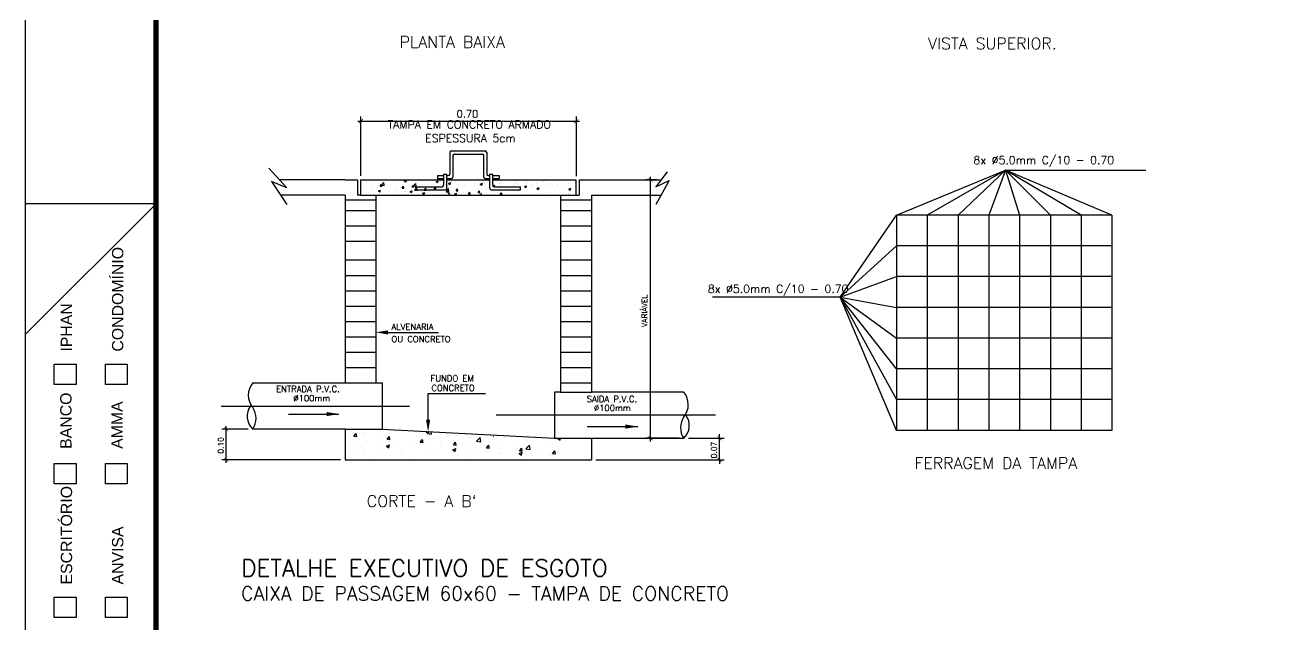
# Model space of a CAD drawing. Header units: millimetres. Extents: x 5512 to 5596, y 903 to 1082.
# Drawn here: x 5511.85 to 5536.04, y 924.97 to 936.43 of the extents above; entities that cross this region are included whole.
import ezdxf
from ezdxf.enums import TextEntityAlignment as Align

# ---------------------------------------------------------------- set-up
doc = ezdxf.new("R2010")
doc.units = ezdxf.units.MM
doc.linetypes.add('CENTER2', pattern=[28.575, 19.05, -3.175, 3.175, -3.175])
for name, color, linetype in [('A-LAYOUT', 7, 'Continuous'), ('DETALLHES_CAIXAS', 6, 'Continuous'), ("PRANCHA - PROJETU'S", 7, 'Continuous'), ('TXT_1', 2, 'Continuous'), ('TXT_2', 6, 'Continuous')]:
    doc.layers.add(name, color=color, linetype=linetype)
doc.styles.add('ADITIVOCAD', font='ROMANS.shx')
doc.styles.add('ARIAL', font='arial.ttf', dxfattribs={"height": 2})
doc.styles.add('ROMANS', font='romans__.ttf', dxfattribs={"height": 0.1})

# ---------------------------------------------------------------- blocks, each defined once
blk = doc.blocks.new('ADFSGASDFG')
at = {"layer": "PRANCHA - PROJETU'S", "color": 1}
for p, q in [((276.578, 107.346), (276.578, 47.946)), ((279.078, 77.646), (276.578, 75.146)), ((279.078, 77.646), (276.578, 77.646))]:
    blk.add_line(p, q, dxfattribs=at)
at = {"layer": "PRANCHA - PROJETU'S", "color": 4, "const_width": 0.1}
blk.add_lwpolyline([(279.078, 106.346), (359.678, 106.346), (359.678, 48.946), (279.078, 48.946)], close=True, dxfattribs=at)
at = {"layer": "PRANCHA - PROJETU'S"}
for points in [[(277.13, 74.573), (277.548, 74.573), (277.548, 74.187), (277.13, 74.187)], [(278.109, 74.573), (278.526, 74.573), (278.526, 74.187), (278.109, 74.187)], [(277.13, 72.674), (277.548, 72.674), (277.548, 72.289), (277.13, 72.289)], [(278.109, 72.674), (278.526, 72.674), (278.526, 72.289), (278.109, 72.289)], [(277.13, 70.118), (277.548, 70.118), (277.548, 69.732), (277.13, 69.732)], [(278.109, 70.118), (278.526, 70.118), (278.526, 69.732), (278.109, 69.732)]]:
    blk.add_lwpolyline(points, close=True, dxfattribs=at)
at = {"layer": "PRANCHA - PROJETU'S", "color": 2, "style": 'ARIAL'}
for s, p in [('CONDOMÍNIO', (278.235, 74.816)), ('IPHAN', (277.256, 74.816)), ('BANCO', (277.245, 72.956)), ('AMMA', (278.224, 72.956)), ('ESCRITÓRIO', (277.256, 70.361)), ('ANVISA', (278.235, 70.361))]:
    blk.add_text(s, height=0.2168, rotation=90, dxfattribs=at).set_placement(p, align=Align.TOP_LEFT)

msp = doc.modelspace()

# ---------------------------------------------------------------- linework, layer by layer
at = {"layer": 'A-LAYOUT', "linetype": 'ByBlock'}
for p, q in [((5518.209, 934.602), (5522.443, 934.602)), ((5518.267, 933.557), (5518.267, 934.69)), ((5522.385, 933.548), (5522.385, 934.69)), ((5523.803, 928.475), (5523.803, 933.538)), ((5523.921, 933.479), (5523.715, 933.479)), ((5516.114, 928.71), (5515.607, 928.71)), ((5515.695, 928.063), (5515.695, 928.769)), ((5524.348, 928.534), (5523.715, 928.534)), ((5524.525, 928.534), (5525.21, 928.534)), ((5525.122, 928.534), (5525.122, 928.61)), ((5525.122, 928.122), (5525.122, 928.534)), ((5517.878, 928.122), (5515.607, 928.122)), ((5522.76, 928.122), (5525.21, 928.122)), ((5525.122, 928.122), (5525.122, 928.046))]:
    msp.add_line(p, q, dxfattribs=at)
at = {"layer": 'A-LAYOUT'}
for p, q in [((5519.966, 934.001), (5519.966, 933.589)), ((5519.996, 934.031), (5520.643, 934.031)), ((5520.672, 934.001), (5520.672, 933.589)), ((5520.025, 933.942), (5520.025, 933.531)), ((5520.055, 933.972), (5520.584, 933.972)), ((5520.613, 933.942), (5520.613, 933.531)), ((5516.509, 933.701), (5516.849, 933.327)), ((5518.74, 933.495), (5518.74, 933.495)), ((5519.731, 933.56), (5519.849, 933.56)), ((5519.731, 933.56), (5519.731, 933.501)), ((5519.731, 933.501), (5519.849, 933.501)), ((5519.849, 933.375), (5519.849, 933.589)), ((5519.849, 933.589), (5519.908, 933.589)), ((5519.908, 933.316), (5519.908, 933.589)), ((5519.908, 933.56), (5519.937, 933.56)), ((5519.908, 933.501), (5519.996, 933.501)), ((5520.5, 933.495), (5520.5, 933.495)), ((5520.643, 933.501), (5520.731, 933.501)), ((5520.702, 933.56), (5520.731, 933.56)), ((5520.731, 933.316), (5520.731, 933.589)), ((5520.731, 933.589), (5520.79, 933.589)), ((5520.733, 933.494), (5520.733, 933.494)), ((5520.79, 933.375), (5520.79, 933.589)), ((5520.79, 933.56), (5520.907, 933.56)), ((5520.79, 933.501), (5520.907, 933.501)), ((5520.907, 933.56), (5520.907, 933.501)), ((5524.123, 933.633), (5523.902, 933.344)), ((5528.504, 932.803), (5530.589, 933.663)), ((5530.589, 933.663), (5529.092, 932.803)), ((5529.68, 932.803), (5530.589, 933.663)), ((5530.589, 933.663), (5530.268, 932.803)), ((5530.589, 933.663), (5531.445, 932.803)), ((5532.033, 932.803), (5530.589, 933.663)), ((5532.621, 932.803), (5530.589, 933.663)), ((5530.589, 933.663), (5533.27, 933.663)), ((5530.589, 933.663), (5530.857, 932.803)), ((5516.849, 933.327), (5516.56, 933.446)), ((5516.56, 933.446), (5516.849, 933.005)), ((5518.328, 933.361), (5518.328, 933.361)), ((5518.381, 933.433), (5518.381, 933.433)), ((5518.488, 933.338), (5518.488, 933.338)), ((5518.499, 933.275), (5518.499, 933.275)), ((5518.528, 933.453), (5518.528, 933.453)), ((5518.601, 933.267), (5518.642, 933.283)), ((5518.601, 933.267), (5518.63, 933.247)), ((5518.625, 933.399), (5518.625, 933.399)), ((5518.63, 933.247), (5518.642, 933.283)), ((5518.633, 933.357), (5518.662, 933.391)), ((5518.633, 933.357), (5518.668, 933.354)), ((5518.662, 933.377), (5518.708, 933.424)), ((5518.668, 933.354), (5518.662, 933.391)), ((5518.662, 933.377), (5518.714, 933.368)), ((5518.714, 933.368), (5518.708, 933.424)), ((5518.751, 933.482), (5518.751, 933.482)), ((5518.813, 933.262), (5518.813, 933.262)), ((5518.831, 933.397), (5518.831, 933.397)), ((5518.931, 933.443), (5518.931, 933.443)), ((5518.936, 933.348), (5518.936, 933.348)), ((5518.967, 933.299), (5518.967, 933.299)), ((5518.972, 933.268), (5518.972, 933.268)), ((5518.989, 933.42), (5518.989, 933.42)), ((5519.054, 933.482), (5519.054, 933.482)), ((5519.055, 933.32), (5519.083, 933.354)), ((5519.055, 933.32), (5519.09, 933.317)), ((5519.09, 933.317), (5519.083, 933.354)), ((5519.095, 933.457), (5519.136, 933.473)), ((5519.095, 933.457), (5519.124, 933.437)), ((5519.096, 933.324), (5519.096, 933.324)), ((5519.107, 933.262), (5519.107, 933.262)), ((5519.115, 933.318), (5519.115, 933.318)), ((5519.124, 933.437), (5519.136, 933.472)), ((5519.136, 933.439), (5519.136, 933.439)), ((5519.174, 933.456), (5519.174, 933.456)), ((5519.209, 933.254), (5519.25, 933.269)), ((5519.209, 933.254), (5519.238, 933.234)), ((5519.225, 933.289), (5519.225, 933.289)), ((5519.233, 933.484), (5519.233, 933.484)), ((5519.233, 933.386), (5519.233, 933.386)), ((5519.238, 933.234), (5519.25, 933.269)), ((5519.241, 933.343), (5519.27, 933.377)), ((5519.241, 933.343), (5519.276, 933.34)), ((5519.27, 933.363), (5519.316, 933.411)), ((5519.276, 933.34), (5519.27, 933.377)), ((5519.27, 933.363), (5519.322, 933.355)), ((5519.29, 933.279), (5519.335, 933.327)), ((5519.29, 933.279), (5519.342, 933.271)), ((5519.315, 933.326), (5519.315, 933.326)), ((5519.322, 933.355), (5519.316, 933.411)), ((5519.319, 933.346), (5519.819, 933.346)), ((5519.319, 933.287), (5519.319, 933.346)), ((5519.319, 933.287), (5519.878, 933.287)), ((5519.342, 933.271), (5519.335, 933.327)), ((5519.337, 933.348), (5519.337, 933.348)), ((5519.348, 933.482), (5519.348, 933.482)), ((5519.359, 933.469), (5519.359, 933.469)), ((5519.368, 933.469), (5519.368, 933.469)), ((5519.439, 933.383), (5519.439, 933.383)), ((5519.477, 933.283), (5519.505, 933.317)), ((5519.477, 933.283), (5519.512, 933.28)), ((5519.512, 933.28), (5519.505, 933.317)), ((5519.523, 933.326), (5519.523, 933.326)), ((5519.539, 933.43), (5519.539, 933.43)), ((5519.575, 933.286), (5519.575, 933.286)), ((5519.58, 933.254), (5519.58, 933.254)), ((5519.658, 933.385), (5519.658, 933.385)), ((5519.662, 933.469), (5519.662, 933.469)), ((5519.663, 933.307), (5519.692, 933.34)), ((5519.663, 933.307), (5519.698, 933.303)), ((5519.698, 933.303), (5519.692, 933.34)), ((5519.703, 933.443), (5519.744, 933.459)), ((5519.703, 933.443), (5519.732, 933.424)), ((5519.723, 933.305), (5519.723, 933.305)), ((5519.732, 933.424), (5519.744, 933.459)), ((5519.782, 933.442), (5519.782, 933.442)), ((5519.828, 933.37), (5519.828, 933.37)), ((5519.834, 933.275), (5519.834, 933.275)), ((5519.841, 933.471), (5519.841, 933.471)), ((5519.856, 933.416), (5519.856, 933.416)), ((5519.898, 933.266), (5519.944, 933.314)), ((5519.898, 933.266), (5519.95, 933.258)), ((5519.899, 933.246), (5519.927, 933.28)), ((5519.923, 933.313), (5519.923, 933.313)), ((5519.934, 933.243), (5519.927, 933.28)), ((5519.94, 933.41), (5519.981, 933.425)), ((5519.94, 933.41), (5519.97, 933.39)), ((5519.95, 933.258), (5519.944, 933.314)), ((5519.945, 933.334), (5519.945, 933.334)), ((5519.97, 933.39), (5519.981, 933.425)), ((5519.976, 933.455), (5519.976, 933.455)), ((5519.996, 933.442), (5519.996, 933.442)), ((5520.001, 933.444), (5520.001, 933.444)), ((5520.079, 933.445), (5520.079, 933.445)), ((5520.085, 933.27), (5520.113, 933.303)), ((5520.085, 933.27), (5520.12, 933.267)), ((5520.12, 933.267), (5520.113, 933.303)), ((5520.13, 933.412), (5520.13, 933.412)), ((5520.131, 933.313), (5520.131, 933.313)), ((5520.266, 933.372), (5520.266, 933.372)), ((5520.295, 933.262), (5520.295, 933.262)), ((5520.31, 933.429), (5520.31, 933.429)), ((5520.436, 933.357), (5520.436, 933.357)), ((5520.464, 933.403), (5520.464, 933.403)), ((5520.507, 933.233), (5520.535, 933.267)), ((5520.542, 933.23), (5520.535, 933.267)), ((5520.548, 933.396), (5520.59, 933.412)), ((5520.548, 933.396), (5520.578, 933.377)), ((5520.569, 933.297), (5520.569, 933.297)), ((5520.578, 933.376), (5520.59, 933.412)), ((5520.604, 933.429), (5520.604, 933.429)), ((5520.609, 933.431), (5520.609, 933.431)), ((5520.624, 933.416), (5520.624, 933.416)), ((5520.654, 933.299), (5520.654, 933.299)), ((5520.666, 933.311), (5520.666, 933.311)), ((5520.687, 933.432), (5520.687, 933.432)), ((5520.721, 933.332), (5520.721, 933.332)), ((5520.725, 933.298), (5520.725, 933.298)), ((5520.738, 933.398), (5520.738, 933.398)), ((5520.76, 933.287), (5521.319, 933.287)), ((5520.786, 933.362), (5520.827, 933.378)), ((5520.786, 933.362), (5520.815, 933.343)), ((5520.814, 933.481), (5520.814, 933.481)), ((5520.815, 933.343), (5520.827, 933.378)), ((5520.819, 933.346), (5521.319, 933.346)), ((5520.912, 933.356), (5520.912, 933.356)), ((5520.918, 933.416), (5520.918, 933.416)), ((5520.938, 933.402), (5520.938, 933.402)), ((5521.027, 933.339), (5521.027, 933.339)), ((5521.037, 933.36), (5521.037, 933.36)), ((5521.108, 933.481), (5521.108, 933.481)), ((5521.128, 933.468), (5521.128, 933.468)), ((5521.177, 933.284), (5521.177, 933.284)), ((5521.184, 933.379), (5521.184, 933.379)), ((5521.232, 933.402), (5521.232, 933.402)), ((5521.252, 933.389), (5521.252, 933.389)), ((5521.255, 933.415), (5521.255, 933.415)), ((5521.274, 933.298), (5521.274, 933.298)), ((5521.319, 933.287), (5521.319, 933.346)), ((5521.325, 933.377), (5521.325, 933.377)), ((5521.334, 933.284), (5521.334, 933.284)), ((5521.341, 933.48), (5521.341, 933.48)), ((5521.394, 933.349), (5521.435, 933.365)), ((5521.394, 933.349), (5521.423, 933.329)), ((5521.407, 933.409), (5521.407, 933.409)), ((5521.422, 933.468), (5521.422, 933.468)), ((5521.423, 933.329), (5521.435, 933.365)), ((5521.442, 933.455), (5521.442, 933.455)), ((5521.52, 933.343), (5521.52, 933.343)), ((5521.546, 933.389), (5521.546, 933.389)), ((5521.566, 933.376), (5521.566, 933.376)), ((5521.598, 933.474), (5521.598, 933.474)), ((5521.63, 933.421), (5521.63, 933.421)), ((5521.631, 933.315), (5521.672, 933.331)), ((5521.631, 933.315), (5521.66, 933.296)), ((5521.636, 933.326), (5521.636, 933.326)), ((5521.645, 933.347), (5521.645, 933.347)), ((5521.66, 933.296), (5521.672, 933.331)), ((5521.736, 933.455), (5521.736, 933.455)), ((5521.756, 933.442), (5521.756, 933.442)), ((5521.778, 933.458), (5521.778, 933.458)), ((5521.792, 933.366), (5521.792, 933.366)), ((5521.86, 933.376), (5521.86, 933.376)), ((5521.863, 933.402), (5521.863, 933.402)), ((5521.933, 933.363), (5521.933, 933.363)), ((5522.015, 933.395), (5522.015, 933.395)), ((5522.05, 933.442), (5522.05, 933.442)), ((5522.174, 933.363), (5522.174, 933.363)), ((5522.206, 933.46), (5522.206, 933.46)), ((5522.238, 933.408), (5522.238, 933.408)), ((5522.239, 933.302), (5522.28, 933.318)), ((5522.239, 933.302), (5522.268, 933.282)), ((5522.268, 933.282), (5522.28, 933.318)), ((5522.364, 933.428), (5522.364, 933.428)), ((5522.387, 933.444), (5522.387, 933.444)), ((5523.902, 933.344), (5524.157, 933.463)), ((5524.157, 933.463), (5523.902, 933.005)), ((5518.373, 933.221), (5518.373, 933.221)), ((5518.596, 933.25), (5518.596, 933.25)), ((5518.629, 933.209), (5518.629, 933.209)), ((5518.923, 933.247), (5518.923, 933.247)), ((5518.981, 933.207), (5518.981, 933.207)), ((5519.127, 933.249), (5519.127, 933.249)), ((5519.204, 933.237), (5519.204, 933.237)), ((5519.237, 933.195), (5519.237, 933.195)), ((5519.421, 933.249), (5519.421, 933.249)), ((5519.441, 933.236), (5519.441, 933.236)), ((5519.446, 933.22), (5519.487, 933.236)), ((5519.446, 933.22), (5519.469, 933.205)), ((5519.477, 933.205), (5519.487, 933.236)), ((5519.532, 933.234), (5519.532, 933.234)), ((5519.735, 933.235), (5519.735, 933.235)), ((5519.899, 933.246), (5519.934, 933.243)), ((5519.924, 933.213), (5519.924, 933.213)), ((5519.939, 933.205), (5519.963, 933.23)), ((5519.966, 933.205), (5519.963, 933.23)), ((5520.049, 933.222), (5520.049, 933.222)), ((5520.054, 933.207), (5520.095, 933.222)), ((5520.054, 933.207), (5520.077, 933.191)), ((5520.069, 933.209), (5520.069, 933.209)), ((5520.085, 933.191), (5520.095, 933.222)), ((5520.123, 933.216), (5520.123, 933.216)), ((5520.225, 933.238), (5520.225, 933.238)), ((5520.321, 933.209), (5520.349, 933.243)), ((5520.321, 933.209), (5520.356, 933.206)), ((5520.356, 933.206), (5520.349, 933.243)), ((5520.507, 933.233), (5520.542, 933.23)), ((5520.532, 933.2), (5520.532, 933.2)), ((5520.548, 933.191), (5520.571, 933.216)), ((5520.574, 933.191), (5520.571, 933.216)), ((5520.677, 933.196), (5520.677, 933.196)), ((5520.731, 933.203), (5520.731, 933.203)), ((5520.77, 933.205), (5520.771, 933.206)), ((5520.771, 933.205), (5520.771, 933.206)), ((5520.834, 933.225), (5520.834, 933.225)), ((5520.904, 933.249), (5520.904, 933.249)), ((5520.929, 933.196), (5520.957, 933.23)), ((5520.929, 933.196), (5520.964, 933.193)), ((5520.964, 933.193), (5520.957, 933.23)), ((5521.378, 933.191), (5521.379, 933.193)), ((5521.379, 933.191), (5521.379, 933.193)), ((5521.623, 933.225), (5521.623, 933.225)), ((5521.624, 933.226), (5521.624, 933.226)), ((5521.771, 933.245), (5521.771, 933.245)), ((5522.231, 933.212), (5522.231, 933.212)), ((5522.232, 933.212), (5522.232, 933.212)), ((5522.379, 933.232), (5522.379, 933.232)), ((5527.426, 931.235), (5528.504, 932.803)), ((5528.504, 932.215), (5527.426, 931.235)), ((5527.426, 931.235), (5528.504, 931.626)), ((5527.426, 931.235), (5524.987, 931.235)), ((5528.504, 929.862), (5527.426, 931.235)), ((5527.426, 931.235), (5528.504, 930.45)), ((5528.504, 928.686), (5527.426, 931.235)), ((5527.426, 931.235), (5528.504, 929.274)), ((5527.426, 931.235), (5528.504, 931.038)), ((5518.785, 930.56), (5519.749, 930.56)), ((5516.202, 929.592), (5517.967, 929.592)), ((5518.555, 929.592), (5518.672, 929.592)), ((5518.672, 929.592), (5518.672, 928.698)), ((5519.551, 928.891), (5519.551, 929.391)), ((5519.551, 929.391), (5520.651, 929.391)), ((5521.966, 929.416), (5521.966, 928.522)), ((5522.084, 929.416), (5521.966, 929.416)), ((5524.437, 929.416), (5522.672, 929.416)), ((5516.882, 928.998), (5517.846, 928.998)), ((5517.967, 928.71), (5516.202, 928.71)), ((5518.271, 928.71), (5518.272, 928.71)), ((5518.271, 928.71), (5518.271, 928.71)), ((5518.754, 928.697), (5518.754, 928.697)), ((5518.904, 928.677), (5518.904, 928.677)), ((5522.594, 928.758), (5523.558, 928.758)), ((5518.135, 928.574), (5518.178, 928.625)), ((5518.135, 928.574), (5518.188, 928.569)), ((5518.188, 928.569), (5518.178, 928.625)), ((5518.309, 928.64), (5518.309, 928.64)), ((5518.349, 928.604), (5518.349, 928.604)), ((5518.397, 928.469), (5518.397, 928.469)), ((5518.57, 928.633), (5518.57, 928.633)), ((5518.768, 928.519), (5518.811, 928.569)), ((5518.768, 928.519), (5518.821, 928.514)), ((5518.808, 928.477), (5518.808, 928.477)), ((5518.821, 928.514), (5518.811, 928.569)), ((5518.868, 928.449), (5518.868, 928.449)), ((5519.202, 928.469), (5519.202, 928.469)), ((5519.322, 928.566), (5519.322, 928.566)), ((5519.339, 928.429), (5519.339, 928.429)), ((5519.401, 928.463), (5519.444, 928.514)), ((5519.401, 928.463), (5519.454, 928.459)), ((5519.454, 928.459), (5519.444, 928.514)), ((5519.45, 928.431), (5519.45, 928.431)), ((5519.515, 928.655), (5519.539, 928.639)), ((5519.537, 928.624), (5519.564, 928.652)), ((5519.537, 928.624), (5519.616, 928.612)), ((5519.539, 928.639), (5519.544, 928.653)), ((5519.616, 928.612), (5519.611, 928.649)), ((5519.655, 928.531), (5519.655, 928.531)), ((5519.785, 928.475), (5519.785, 928.475)), ((5520.034, 928.408), (5520.076, 928.459)), ((5520.048, 928.46), (5520.048, 928.46)), ((5520.087, 928.403), (5520.076, 928.459)), ((5520.1, 928.588), (5520.1, 928.588)), ((5520.342, 928.549), (5520.342, 928.549)), ((5520.479, 928.478), (5520.547, 928.55)), ((5520.479, 928.478), (5520.557, 928.466)), ((5520.557, 928.466), (5520.548, 928.55)), ((5520.563, 928.578), (5520.563, 928.578)), ((5520.563, 928.549), (5520.563, 928.549)), ((5520.803, 928.571), (5520.807, 928.568)), ((5520.807, 928.568), (5520.808, 928.571)), ((5521.001, 928.422), (5521.001, 928.422)), ((5521.447, 928.479), (5521.447, 928.479)), ((5521.777, 928.42), (5521.777, 928.42)), ((5521.929, 928.416), (5521.929, 928.416)), ((5522.031, 928.527), (5522.048, 928.534)), ((5522.031, 928.527), (5522.075, 928.498)), ((5522.075, 928.498), (5522.084, 928.523)), ((5522.672, 928.534), (5524.437, 928.534)), ((5518.112, 928.371), (5518.112, 928.371)), ((5518.117, 928.256), (5518.117, 928.256)), ((5518.293, 928.389), (5518.293, 928.389)), ((5518.298, 928.347), (5518.298, 928.347)), ((5518.338, 928.285), (5518.338, 928.285)), ((5518.505, 928.195), (5518.505, 928.195)), ((5518.583, 928.351), (5518.583, 928.351)), ((5518.672, 928.329), (5518.672, 928.329)), ((5518.744, 928.403), (5518.744, 928.403)), ((5518.754, 928.384), (5518.816, 928.408)), ((5518.754, 928.384), (5518.798, 928.354)), ((5518.798, 928.354), (5518.816, 928.408)), ((5519.019, 928.284), (5519.019, 928.284)), ((5519.054, 928.331), (5519.054, 928.331)), ((5519.191, 928.175), (5519.191, 928.175)), ((5519.23, 928.402), (5519.23, 928.402)), ((5519.525, 928.311), (5519.525, 928.311)), ((5519.534, 928.372), (5519.534, 928.372)), ((5519.644, 928.238), (5519.644, 928.238)), ((5519.81, 928.41), (5519.81, 928.41)), ((5519.996, 928.291), (5519.996, 928.291)), ((5520.022, 928.313), (5520.084, 928.337)), ((5520.022, 928.313), (5520.066, 928.284)), ((5520.034, 928.408), (5520.087, 928.403)), ((5520.066, 928.284), (5520.084, 928.337)), ((5520.09, 928.294), (5520.09, 928.294)), ((5520.11, 928.201), (5520.11, 928.201)), ((5520.281, 928.39), (5520.281, 928.39)), ((5520.331, 928.23), (5520.331, 928.23)), ((5520.467, 928.271), (5520.467, 928.271)), ((5520.548, 928.36), (5520.548, 928.36)), ((5520.665, 928.274), (5520.665, 928.274)), ((5520.667, 928.353), (5520.709, 928.403)), ((5520.667, 928.353), (5520.719, 928.348)), ((5520.719, 928.348), (5520.709, 928.403)), ((5520.752, 928.37), (5520.752, 928.37)), ((5520.9, 928.24), (5520.9, 928.24)), ((5520.938, 928.251), (5520.938, 928.251)), ((5521.222, 928.35), (5521.222, 928.35)), ((5521.222, 928.347), (5521.222, 928.347)), ((5521.29, 928.243), (5521.352, 928.266)), ((5521.29, 928.243), (5521.334, 928.213)), ((5521.299, 928.297), (5521.342, 928.348)), ((5521.299, 928.297), (5521.352, 928.293)), ((5521.334, 928.213), (5521.352, 928.266)), ((5521.352, 928.293), (5521.342, 928.348)), ((5521.409, 928.231), (5521.409, 928.231)), ((5521.414, 928.328), (5521.414, 928.328)), ((5521.42, 928.332), (5521.489, 928.404)), ((5521.42, 928.332), (5521.499, 928.32)), ((5521.436, 928.185), (5521.436, 928.185)), ((5521.443, 928.376), (5521.443, 928.376)), ((5521.499, 928.32), (5521.489, 928.404)), ((5521.693, 928.33), (5521.693, 928.33)), ((5521.88, 928.211), (5521.88, 928.211)), ((5521.894, 928.251), (5521.894, 928.251)), ((5521.932, 928.242), (5521.975, 928.293)), ((5521.932, 928.242), (5521.985, 928.237)), ((5521.985, 928.237), (5521.975, 928.292)), ((5518.072, 928.122), (5518.075, 928.123)), ((5518.074, 928.122), (5518.075, 928.123)), ((5519.552, 928.127), (5519.552, 928.127)), ((5520.385, 928.152), (5520.385, 928.152)), ((5520.99, 928.129), (5520.99, 928.129))]:
    msp.add_line(p, q, dxfattribs=at)
at = {"layer": 'A-LAYOUT', "linetype": 'CENTER2'}
for p, q in [((5515.596, 929.151), (5519.199, 929.151)), ((5525.043, 928.975), (5520.852, 928.975))]:
    msp.add_line(p, q, dxfattribs=at)
at = {"layer": 'A-LAYOUT', "linetype": 'ByBlock', "const_width": 0.0115}
for points in [[(5518.306, 934.64), (5518.229, 934.564)], [(5522.346, 934.564), (5522.423, 934.64)], [(5523.841, 933.441), (5523.765, 933.517)], [(5515.733, 928.672), (5515.657, 928.748)], [(5523.765, 928.572), (5523.841, 928.496)], [(5525.083, 928.572), (5525.16, 928.496)], [(5515.657, 928.16), (5515.733, 928.084)], [(5525.16, 928.084), (5525.083, 928.16)]]:
    msp.add_lwpolyline(points, dxfattribs=at)
at = {"layer": 'A-LAYOUT'}
for centre, radius, start, end in [((5519.996, 934.001), 0.0294, 90, 180), ((5520.643, 934.001), 0.0294, 360, 90), ((5520.055, 933.942), 0.0294, 90, 180), ((5520.584, 933.942), 0.0294, 0, 90), ((5519.937, 933.589), 0.0294, 270, 0), ((5519.996, 933.531), 0.0294, 270, 0), ((5520.643, 933.531), 0.0294, 180, 270), ((5520.702, 933.589), 0.0294, 180, 270), ((5519.819, 933.375), 0.0294, 270, 0), ((5519.878, 933.316), 0.0294, 270, 0), ((5520.76, 933.316), 0.0294, 180, 270), ((5520.819, 933.375), 0.0294, 180, 270), ((5516.478, 929.357), 0.363, 139.479, 220.1167), ((5524.161, 929.18), 0.363, 319.8833, 40.521), ((5516.423, 928.955), 0.33, 142.6939, 227.8378), ((5515.895, 928.915), 0.369, 326.2599, 34.1998), ((5524.744, 928.739), 0.369, 145.8002, 213.7401), ((5524.215, 928.778), 0.33, 312.1622, 37.3061)]:
    msp.add_arc(centre, radius, start, end, dxfattribs=at)
for points in [[(5518.785, 930.521), (5518.785, 930.599), (5518.55, 930.56)], [(5517.611, 929.037), (5517.611, 928.958), (5517.846, 928.998)], [(5519.591, 928.891), (5519.512, 928.891), (5519.551, 928.655)], [(5523.323, 928.798), (5523.323, 928.719), (5523.558, 928.758)]]:
    msp.add_solid(points, dxfattribs=at)
at = {"layer": 'DETALLHES_CAIXAS'}
for p, q in [((5517.967, 933.479), (5516.711, 933.479)), ((5517.967, 933.479), (5518.202, 933.479)), ((5518.202, 933.479), (5518.202, 933.185)), ((5518.261, 933.479), (5519.849, 933.479)), ((5518.261, 933.479), (5518.261, 933.185)), ((5519.908, 933.479), (5520.731, 933.479)), ((5520.496, 933.479), (5520.731, 933.479)), ((5520.79, 933.479), (5522.378, 933.479)), ((5522.378, 933.479), (5522.378, 933.185)), ((5522.437, 933.479), (5522.672, 933.479)), ((5522.437, 933.479), (5522.437, 933.185)), ((5522.672, 933.479), (5524.009, 933.479)), ((5517.967, 933.185), (5516.723, 933.185)), ((5517.967, 933.185), (5517.967, 931.357)), ((5517.967, 933.097), (5518.555, 933.097)), ((5518.261, 933.185), (5518.202, 933.185)), ((5518.261, 933.185), (5522.378, 933.185)), ((5518.555, 933.185), (5518.555, 931.357)), ((5522.084, 933.185), (5522.084, 931.357)), ((5522.084, 933.097), (5522.672, 933.097)), ((5522.378, 933.185), (5522.437, 933.185)), ((5522.672, 933.185), (5522.672, 931.357)), ((5522.672, 933.185), (5524.009, 933.185)), ((5517.967, 932.891), (5518.555, 932.891)), ((5522.084, 932.891), (5522.672, 932.891)), ((5528.504, 932.803), (5528.504, 928.686)), ((5532.621, 932.803), (5528.504, 932.803)), ((5529.092, 932.803), (5529.092, 928.686)), ((5529.68, 932.803), (5529.68, 928.686)), ((5530.268, 932.803), (5530.268, 928.686)), ((5530.857, 932.803), (5530.857, 928.686)), ((5531.445, 932.803), (5531.445, 928.686)), ((5532.033, 932.803), (5532.033, 928.686)), ((5532.621, 932.803), (5532.621, 928.686)), ((5517.967, 932.597), (5518.555, 932.597)), ((5522.084, 932.597), (5522.672, 932.597)), ((5517.967, 932.303), (5518.555, 932.303)), ((5522.084, 932.303), (5522.672, 932.303)), ((5532.621, 932.215), (5528.504, 932.215)), ((5517.967, 931.945), (5518.555, 931.945)), ((5522.084, 931.945), (5522.672, 931.945)), ((5517.967, 931.651), (5518.555, 931.651)), ((5522.084, 931.651), (5522.672, 931.651)), ((5532.621, 931.626), (5528.504, 931.626)), ((5517.967, 931.357), (5517.967, 929.592)), ((5517.967, 931.357), (5518.555, 931.357)), ((5518.555, 931.357), (5518.555, 929.592)), ((5522.084, 931.357), (5522.084, 929.416)), ((5522.084, 931.357), (5522.672, 931.357)), ((5522.672, 931.357), (5522.672, 929.416)), ((5517.967, 931.063), (5518.555, 931.063)), ((5522.084, 931.063), (5522.672, 931.063)), ((5532.621, 931.038), (5528.504, 931.038)), ((5517.967, 930.769), (5518.555, 930.769)), ((5522.084, 930.769), (5522.672, 930.769)), ((5517.967, 930.475), (5518.555, 930.475)), ((5522.084, 930.475), (5522.672, 930.475)), ((5532.621, 930.45), (5528.504, 930.45)), ((5517.967, 930.181), (5518.555, 930.181)), ((5522.084, 930.181), (5522.672, 930.181)), ((5517.967, 929.887), (5518.555, 929.887)), ((5522.084, 929.887), (5522.672, 929.887)), ((5532.621, 929.862), (5528.504, 929.862)), ((5517.967, 929.592), (5518.555, 929.592)), ((5522.084, 929.592), (5522.672, 929.592)), ((5522.084, 929.416), (5522.672, 929.416)), ((5532.621, 929.274), (5528.504, 929.274)), ((5517.967, 928.71), (5517.967, 928.122)), ((5517.967, 928.71), (5518.672, 928.71)), ((5518.672, 928.71), (5521.966, 928.534)), ((5532.621, 928.686), (5528.504, 928.686)), ((5521.966, 928.534), (5522.672, 928.534)), ((5522.672, 928.534), (5522.672, 928.122)), ((5517.967, 928.122), (5522.672, 928.122))]:
    msp.add_line(p, q, dxfattribs=at)

# ---------------------------------------------------------------- block references
at = {"layer": "PRANCHA - PROJETU'S", "color": 1}
msp.add_blockref('ADFSGASDFG', (5235.275, 855.376), dxfattribs=at)

# ---------------------------------------------------------------- texts
at = {"layer": 'A-LAYOUT', "style": 'ROMANS'}
msp.add_text('0.70', height=0.1376, dxfattribs=at).set_placement((5520.097, 934.671))
for s, height, p in [('TAMPA EM CONCRETO ARMADO', 0.15293, (5518.779, 934.535)), ('ESPESSURA 5cm', 0.15293, (5519.495, 934.274)), ('8x %%C5.0mm C/10 - 0.70', 0.15293, (5529.975, 933.856)), ('8x %%C5.0mm C/10 - 0.70', 0.15293, (5524.898, 931.393)), ('ALVENARIA', 0.1176, (5518.852, 930.665)), ('OU CONCRETO', 0.11764, (5518.852, 930.43)), ('FUNDO EM', 0.1176, (5519.598, 929.682)), ('ENTRADA P.V.C. ', 0.11764, (5516.648, 929.476)), ('CONCRETO', 0.1176, (5519.615, 929.495)), ('%%C100mm', 0.1176, (5516.976, 929.302)), ('SAIDA P.V.C.', 0.11764, (5522.583, 929.286)), ('%%C100mm', 0.1176, (5522.72, 929.115))]:
    msp.add_text(s, height=height, dxfattribs=at).set_placement(p, align=Align.MIDDLE_LEFT)
for s, p in [('VARIÁVEL', (5523.74, 930.661)), ('0.10', (5515.642, 928.24)), ('0.07', (5525.069, 928.151))]:
    msp.add_text(s, height=0.1059, rotation=90, dxfattribs=at).set_placement(p)
at = {"layer": 'TXT_1', "style": 'ADITIVOCAD'}
for s, p in [('PLANTA BAIXA', (5520.014, 936.114)), ('VISTA SUPERIOR.', (5530.337, 936.087)), ('FERRAGEM DA TAMPA', (5530.403, 928.058)), ('CORTE - A B`', (5519.43, 927.332))]:
    msp.add_text(s, height=0.22057, dxfattribs=at).set_placement(p, align=Align.MIDDLE)
at = {"layer": 'TXT_2', "style": 'ADITIVOCAD'}
for s, height, p in [('DETALHE EXECUTIVO DE ESGOTO', 0.3235, (5515.983, 925.889)), ('CAIXA DE PASSAGEM 60x60 - TAMPA DE CONCRETO', 0.26468, (5515.978, 925.432))]:
    msp.add_text(s, height=height, dxfattribs=at).set_placement(p)

doc.saveas('drawing.dxf')
